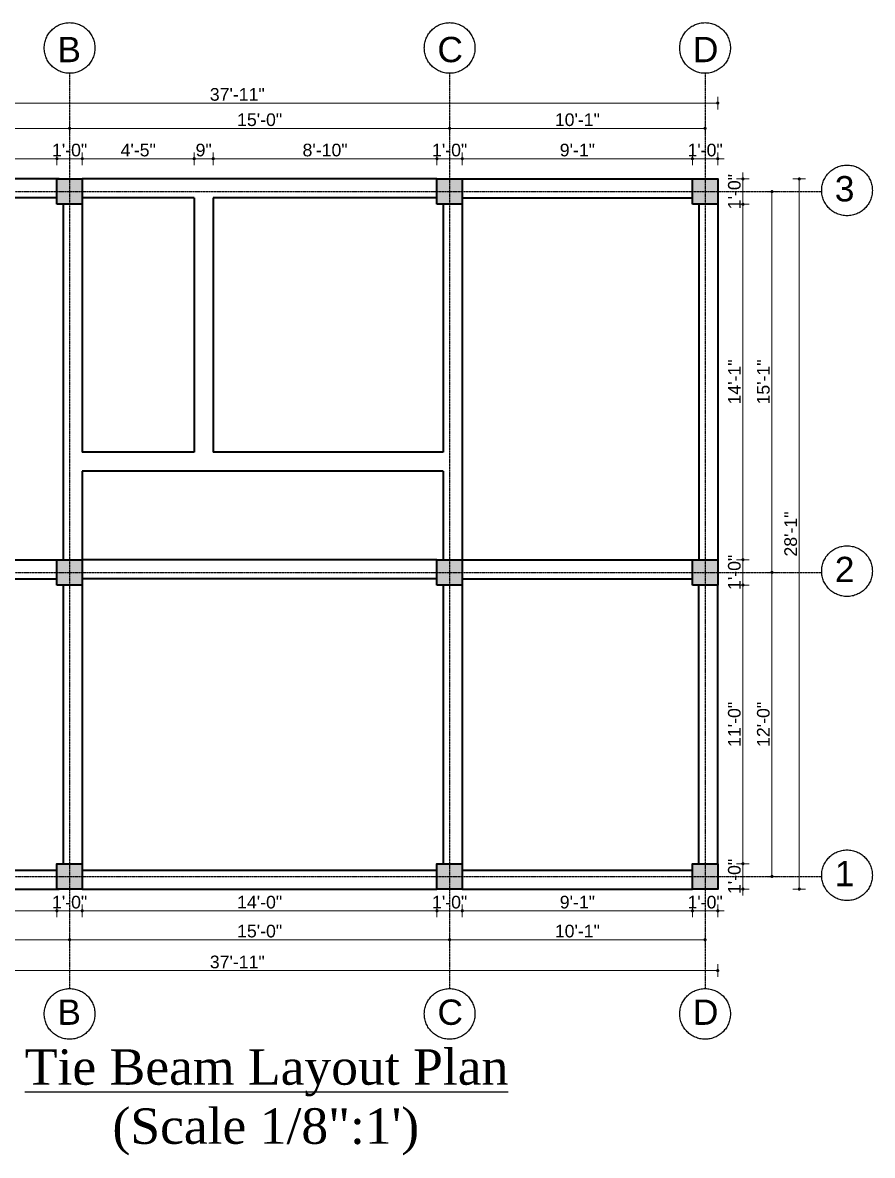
# Model space of a CAD drawing. Header units: inches. Extents: x 115570 to 265311, y 61168 to 314550.
# Drawn here: x 174607 to 175010, y 64217 to 64754 of the extents above; entities that cross this region are included whole.
import ezdxf

# ---------------------------------------------------------------- set-up
doc = ezdxf.new("R2010")
doc.units = ezdxf.units.IN
doc.header["$MEASUREMENT"] = 0
doc.linetypes.add('ACAD_ISO08W100', pattern=[36, 24, -3, 6, -3])
doc.layers.get('0').update_dxf_attribs({"lineweight": 25})
doc.layers.add('0 dimension lines', color=4, linetype='Continuous', lineweight=18)
doc.layers.add('0 wall', color=7, linetype='Continuous', lineweight=40)
doc.layers.add('0_center line', color=4, linetype='ACAD_ISO08W100', transparency=0.5)
doc.styles.add('arial.', font='arial.ttf')
doc.styles.get("Standard").update_dxf_attribs({"font": 'arial.ttf'})
doc.dimstyles.new('d50_Text size double', dxfattribs={"dimscale": 0, "dimtxt": 6, "dimasz": 1.5, "dimexe": 3, "dimexo": 3, "dimgap": 1, "dimtad": 1, "dimdec": 0, "dimrnd": 0.25, "dimzin": 3, "dimdsep": 46, "dimlunit": 4, "dimtxsty": 'arial.', "dimblk": 'DOT', "dimcen": 4, "dimdle": 6, "dimclrd": 256, "dimclre": 256, "dimclrt": 7, "dimazin": 0, "dimtfac": 1, "dimtdec": 0, "dimtix": 1, "dimtmove": 2, "dimatfit": 3, "dimfxl": 3, "dimfxlon": 1, "dimtolj": 1, "dimtzin": 0, "dimlwd": -1, "dimlwe": -1, "dimarcsym": 0})

# ---------------------------------------------------------------- blocks, each defined once
blk = doc.blocks.new('_Dot')
at = {"color": 0, "linetype": 'ByBlock', "lineweight": -2}
blk.add_line((-0.5, 0), (-1, 0), dxfattribs=at)
at = {"color": 0, "linetype": 'ByBlock', "const_width": 0.5}
blk.add_lwpolyline([(-0.25, 0, 1), (0.25, 0, 1)], format="xyb", close=True, dxfattribs=at)
blk = doc.blocks.new('*D762')
at = {"layer": '0 dimension lines', "transparency": 16777216}
for p, q in [((174493.44, 64686.24), (174493.44, 64692.24)), ((174623.62, 64686.24), (174623.62, 64692.24)), ((174494.94, 64689.24), (174622.12, 64689.24))]:
    blk.add_line(p, q, dxfattribs=at)
at = {"layer": 'Defpoints', "color": 0, "transparency": 16777216}
for p in [(174623.62, 64689.24), (174493.44, 64679.64), (174623.62, 64679.64)]:
    blk.add_point(p, dxfattribs=at)
at = {"layer": '0 dimension lines', "transparency": 16777216, "xscale": 1.5, "yscale": 1.5, "zscale": 1.5, "rotation": 180}
blk.add_blockref('_Dot', (174493.44, 64689.24), dxfattribs=at)
at = {"layer": '0 dimension lines', "transparency": 16777216, "xscale": 1.5, "yscale": 1.5, "zscale": 1.5}
blk.add_blockref('_Dot', (174623.62, 64689.24), dxfattribs=at)
at = {"layer": '0 dimension lines', "color": 7, "transparency": 16777216, "insert": (174558.53, 64693.3), "char_height": 6, "attachment_point": 5, "style": 'arial.'}
blk.add_mtext('\\A1;10\'-10"', dxfattribs=at)
blk = doc.blocks.new('*D763')
at = {"layer": '0 dimension lines', "transparency": 16777216}
for p, q in [((174623.62, 64686.24), (174623.62, 64692.24)), ((174635.62, 64686.24), (174635.62, 64692.24)), ((174622.12, 64689.24), (174620.62, 64689.24)), ((174623.62, 64689.24), (174635.62, 64689.24)), ((174637.12, 64689.24), (174638.62, 64689.24))]:
    blk.add_line(p, q, dxfattribs=at)
at = {"layer": 'Defpoints', "color": 0, "transparency": 16777216}
for p in [(174635.62, 64689.24), (174623.62, 64679.64), (174635.62, 64679.64)]:
    blk.add_point(p, dxfattribs=at)
at = {"layer": '0 dimension lines', "transparency": 16777216, "xscale": 1.5, "yscale": 1.5, "zscale": 1.5}
blk.add_blockref('_Dot', (174623.62, 64689.24), dxfattribs=at)
at = {"layer": '0 dimension lines', "transparency": 16777216, "xscale": 1.5, "yscale": 1.5, "zscale": 1.5, "rotation": 180}
blk.add_blockref('_Dot', (174635.62, 64689.24), dxfattribs=at)
at = {"layer": '0 dimension lines', "color": 7, "transparency": 16777216, "insert": (174629.62, 64693.3), "char_height": 6, "attachment_point": 5, "style": 'arial.'}
blk.add_mtext('\\A1;1\'-0"', dxfattribs=at)
blk = doc.blocks.new('*D764')
at = {"layer": '0 dimension lines', "transparency": 16777216}
for p, q in [((174635.62, 64686.24), (174635.62, 64692.24)), ((174688.62, 64686.24), (174688.62, 64692.24)), ((174637.12, 64689.24), (174687.12, 64689.24))]:
    blk.add_line(p, q, dxfattribs=at)
at = {"layer": 'Defpoints', "color": 0, "transparency": 16777216}
for p in [(174688.62, 64689.24), (174635.62, 64679.64), (174688.62, 64670.64)]:
    blk.add_point(p, dxfattribs=at)
at = {"layer": '0 dimension lines', "transparency": 16777216, "xscale": 1.5, "yscale": 1.5, "zscale": 1.5, "rotation": 180}
blk.add_blockref('_Dot', (174635.62, 64689.24), dxfattribs=at)
at = {"layer": '0 dimension lines', "transparency": 16777216, "xscale": 1.5, "yscale": 1.5, "zscale": 1.5}
blk.add_blockref('_Dot', (174688.62, 64689.24), dxfattribs=at)
at = {"layer": '0 dimension lines', "color": 7, "transparency": 16777216, "insert": (174662.12, 64693.29), "char_height": 6, "attachment_point": 5, "style": 'arial.'}
blk.add_mtext('\\A1;4\'-5"', dxfattribs=at)
blk = doc.blocks.new('*D765')
at = {"layer": '0 dimension lines', "transparency": 16777216}
for p, q in [((174688.62, 64686.24), (174688.62, 64692.24)), ((174697.62, 64686.24), (174697.62, 64692.24)), ((174690.12, 64689.24), (174696.12, 64689.24))]:
    blk.add_line(p, q, dxfattribs=at)
at = {"layer": 'Defpoints', "color": 0, "transparency": 16777216}
for p in [(174697.62, 64689.24), (174688.62, 64670.64), (174697.62, 64670.64)]:
    blk.add_point(p, dxfattribs=at)
at = {"layer": '0 dimension lines', "transparency": 16777216, "xscale": 1.5, "yscale": 1.5, "zscale": 1.5, "rotation": 180}
blk.add_blockref('_Dot', (174688.62, 64689.24), dxfattribs=at)
at = {"layer": '0 dimension lines', "transparency": 16777216, "xscale": 1.5, "yscale": 1.5, "zscale": 1.5}
blk.add_blockref('_Dot', (174697.62, 64689.24), dxfattribs=at)
at = {"layer": '0 dimension lines', "color": 7, "transparency": 16777216, "insert": (174693.12, 64693.3), "char_height": 6, "attachment_point": 5, "style": 'arial.'}
blk.add_mtext('\\A1;9"', dxfattribs=at)
blk = doc.blocks.new('*D766')
at = {"layer": '0 dimension lines', "transparency": 16777216}
for p, q in [((174697.62, 64686.24), (174697.62, 64692.24)), ((174803.62, 64686.24), (174803.62, 64692.24)), ((174699.12, 64689.24), (174802.12, 64689.24))]:
    blk.add_line(p, q, dxfattribs=at)
at = {"layer": 'Defpoints', "color": 0, "transparency": 16777216}
for p in [(174803.62, 64689.24), (174803.62, 64679.64), (174697.62, 64670.64)]:
    blk.add_point(p, dxfattribs=at)
at = {"layer": '0 dimension lines', "transparency": 16777216, "xscale": 1.5, "yscale": 1.5, "zscale": 1.5, "rotation": 180}
blk.add_blockref('_Dot', (174697.62, 64689.24), dxfattribs=at)
at = {"layer": '0 dimension lines', "transparency": 16777216, "xscale": 1.5, "yscale": 1.5, "zscale": 1.5}
blk.add_blockref('_Dot', (174803.62, 64689.24), dxfattribs=at)
at = {"layer": '0 dimension lines', "color": 7, "transparency": 16777216, "insert": (174750.62, 64693.3), "char_height": 6, "attachment_point": 5, "style": 'arial.'}
blk.add_mtext('\\A1;8\'-10"', dxfattribs=at)
blk = doc.blocks.new('*D767')
at = {"layer": '0 dimension lines', "transparency": 16777216}
for p, q in [((174803.62, 64686.24), (174803.62, 64692.24)), ((174815.62, 64686.24), (174815.62, 64692.24)), ((174802.12, 64689.24), (174800.62, 64689.24)), ((174803.62, 64689.24), (174815.62, 64689.24)), ((174817.12, 64689.24), (174818.62, 64689.24))]:
    blk.add_line(p, q, dxfattribs=at)
at = {"layer": 'Defpoints', "color": 0, "transparency": 16777216}
for p in [(174815.62, 64689.24), (174803.62, 64679.64), (174815.62, 64679.64)]:
    blk.add_point(p, dxfattribs=at)
at = {"layer": '0 dimension lines', "transparency": 16777216, "xscale": 1.5, "yscale": 1.5, "zscale": 1.5}
blk.add_blockref('_Dot', (174803.62, 64689.24), dxfattribs=at)
at = {"layer": '0 dimension lines', "transparency": 16777216, "xscale": 1.5, "yscale": 1.5, "zscale": 1.5, "rotation": 180}
blk.add_blockref('_Dot', (174815.62, 64689.24), dxfattribs=at)
at = {"layer": '0 dimension lines', "color": 7, "transparency": 16777216, "insert": (174809.62, 64693.3), "char_height": 6, "attachment_point": 5, "style": 'arial.'}
blk.add_mtext('\\A1;1\'-0"', dxfattribs=at)
blk = doc.blocks.new('*D768')
at = {"layer": '0 dimension lines', "transparency": 16777216}
for p, q in [((174815.62, 64686.24), (174815.62, 64692.24)), ((174924.62, 64686.24), (174924.62, 64692.24)), ((174817.12, 64689.24), (174923.12, 64689.24))]:
    blk.add_line(p, q, dxfattribs=at)
at = {"layer": 'Defpoints', "color": 0, "transparency": 16777216}
for p in [(174924.62, 64689.24), (174815.62, 64679.64), (174924.62, 64679.64)]:
    blk.add_point(p, dxfattribs=at)
at = {"layer": '0 dimension lines', "transparency": 16777216, "xscale": 1.5, "yscale": 1.5, "zscale": 1.5, "rotation": 180}
blk.add_blockref('_Dot', (174815.62, 64689.24), dxfattribs=at)
at = {"layer": '0 dimension lines', "transparency": 16777216, "xscale": 1.5, "yscale": 1.5, "zscale": 1.5}
blk.add_blockref('_Dot', (174924.62, 64689.24), dxfattribs=at)
at = {"layer": '0 dimension lines', "color": 7, "transparency": 16777216, "insert": (174870.12, 64693.3), "char_height": 6, "attachment_point": 5, "style": 'arial.'}
blk.add_mtext('\\A1;9\'-1"', dxfattribs=at)
blk = doc.blocks.new('*D769')
at = {"layer": '0 dimension lines', "transparency": 16777216}
for p, q in [((174924.62, 64686.24), (174924.62, 64692.24)), ((174936.62, 64686.24), (174936.62, 64692.24)), ((174923.12, 64689.24), (174921.62, 64689.24)), ((174924.62, 64689.24), (174936.62, 64689.24)), ((174938.12, 64689.24), (174939.62, 64689.24))]:
    blk.add_line(p, q, dxfattribs=at)
at = {"layer": 'Defpoints', "color": 0, "transparency": 16777216}
for p in [(174936.62, 64689.24), (174924.62, 64679.64), (174936.62, 64679.64)]:
    blk.add_point(p, dxfattribs=at)
at = {"layer": '0 dimension lines', "transparency": 16777216, "xscale": 1.5, "yscale": 1.5, "zscale": 1.5}
blk.add_blockref('_Dot', (174924.62, 64689.24), dxfattribs=at)
at = {"layer": '0 dimension lines', "transparency": 16777216, "xscale": 1.5, "yscale": 1.5, "zscale": 1.5, "rotation": 180}
blk.add_blockref('_Dot', (174936.62, 64689.24), dxfattribs=at)
at = {"layer": '0 dimension lines', "color": 7, "transparency": 16777216, "insert": (174930.62, 64693.3), "char_height": 6, "attachment_point": 5, "style": 'arial.'}
blk.add_mtext('\\A1;1\'-0"', dxfattribs=at)
blk = doc.blocks.new('*D770')
at = {"layer": '0 dimension lines', "transparency": 16777216}
for p, q in [((174487.44, 64700.61), (174487.44, 64706.61)), ((174488.94, 64703.61), (174628.12, 64703.61)), ((174629.62, 64700.61), (174629.62, 64706.61))]:
    blk.add_line(p, q, dxfattribs=at)
at = {"layer": 'Defpoints', "color": 0, "transparency": 16777216}
for p in [(174629.62, 64703.61), (174487.44, 64679.64), (174629.62, 64679.64)]:
    blk.add_point(p, dxfattribs=at)
at = {"layer": '0 dimension lines', "transparency": 16777216, "xscale": 1.5, "yscale": 1.5, "zscale": 1.5, "rotation": 180}
blk.add_blockref('_Dot', (174487.44, 64703.61), dxfattribs=at)
at = {"layer": '0 dimension lines', "transparency": 16777216, "xscale": 1.5, "yscale": 1.5, "zscale": 1.5}
blk.add_blockref('_Dot', (174629.62, 64703.61), dxfattribs=at)
at = {"layer": '0 dimension lines', "color": 7, "transparency": 16777216, "insert": (174558.53, 64707.67), "char_height": 6, "attachment_point": 5, "style": 'arial.'}
blk.add_mtext('\\A1;11\'-10"', dxfattribs=at)
blk = doc.blocks.new('*D771')
at = {"layer": '0 dimension lines', "transparency": 16777216}
for p, q in [((174629.62, 64700.61), (174629.62, 64706.61)), ((174631.12, 64703.61), (174808.12, 64703.61)), ((174809.62, 64700.61), (174809.62, 64706.61))]:
    blk.add_line(p, q, dxfattribs=at)
at = {"layer": 'Defpoints', "color": 0, "transparency": 16777216}
for p in [(174809.62, 64703.61), (174629.62, 64679.64), (174809.62, 64679.64)]:
    blk.add_point(p, dxfattribs=at)
at = {"layer": '0 dimension lines', "transparency": 16777216, "xscale": 1.5, "yscale": 1.5, "zscale": 1.5, "rotation": 180}
blk.add_blockref('_Dot', (174629.62, 64703.61), dxfattribs=at)
at = {"layer": '0 dimension lines', "transparency": 16777216, "xscale": 1.5, "yscale": 1.5, "zscale": 1.5}
blk.add_blockref('_Dot', (174809.62, 64703.61), dxfattribs=at)
at = {"layer": '0 dimension lines', "color": 7, "transparency": 16777216, "insert": (174719.62, 64707.67), "char_height": 6, "attachment_point": 5, "style": 'arial.'}
blk.add_mtext('\\A1;15\'-0"', dxfattribs=at)
blk = doc.blocks.new('*D772')
at = {"layer": '0 dimension lines', "transparency": 16777216}
for p, q in [((174809.62, 64700.61), (174809.62, 64706.61)), ((174811.12, 64703.61), (174929.12, 64703.61)), ((174930.62, 64700.61), (174930.62, 64706.61))]:
    blk.add_line(p, q, dxfattribs=at)
at = {"layer": 'Defpoints', "color": 0, "transparency": 16777216}
for p in [(174930.62, 64703.61), (174809.62, 64679.64), (174930.62, 64679.64)]:
    blk.add_point(p, dxfattribs=at)
at = {"layer": '0 dimension lines', "transparency": 16777216, "xscale": 1.5, "yscale": 1.5, "zscale": 1.5, "rotation": 180}
blk.add_blockref('_Dot', (174809.62, 64703.61), dxfattribs=at)
at = {"layer": '0 dimension lines', "transparency": 16777216, "xscale": 1.5, "yscale": 1.5, "zscale": 1.5}
blk.add_blockref('_Dot', (174930.62, 64703.61), dxfattribs=at)
at = {"layer": '0 dimension lines', "color": 7, "transparency": 16777216, "insert": (174870.12, 64707.67), "char_height": 6, "attachment_point": 5, "style": 'arial.'}
blk.add_mtext('\\A1;10\'-1"', dxfattribs=at)
blk = doc.blocks.new('*D646')
at = {"layer": '0 dimension lines', "transparency": 16777216}
for p, q in [((174481.44, 64712.61), (174481.44, 64718.61)), ((174936.62, 64712.61), (174936.62, 64718.61)), ((174482.94, 64715.61), (174935.12, 64715.61))]:
    blk.add_line(p, q, dxfattribs=at)
at = {"layer": 'Defpoints', "color": 0, "transparency": 16777216}
for p in [(174936.62, 64715.61), (174481.44, 64679.64), (174936.62, 64679.64)]:
    blk.add_point(p, dxfattribs=at)
at = {"layer": '0 dimension lines', "transparency": 16777216, "xscale": 1.5, "yscale": 1.5, "zscale": 1.5, "rotation": 180}
blk.add_blockref('_Dot', (174481.44, 64715.61), dxfattribs=at)
at = {"layer": '0 dimension lines', "transparency": 16777216, "xscale": 1.5, "yscale": 1.5, "zscale": 1.5}
blk.add_blockref('_Dot', (174936.62, 64715.61), dxfattribs=at)
at = {"layer": '0 dimension lines', "color": 7, "transparency": 16777216, "insert": (174709.03, 64719.67), "char_height": 6, "attachment_point": 5, "style": 'arial.'}
blk.add_mtext('\\A1;37\'-11"', dxfattribs=at)
blk = doc.blocks.new('*D774')
at = {"layer": '0 dimension lines', "transparency": 16777216}
for p, q in [((174493.44, 64335.82), (174493.44, 64329.82)), ((174494.94, 64332.82), (174622.12, 64332.82)), ((174623.62, 64335.82), (174623.62, 64329.82))]:
    blk.add_line(p, q, dxfattribs=at)
at = {"layer": 'Defpoints', "color": 0, "transparency": 16777216}
for p in [(174493.44, 64343.11), (174623.62, 64343.11), (174623.62, 64332.82)]:
    blk.add_point(p, dxfattribs=at)
at = {"layer": '0 dimension lines', "transparency": 16777216, "xscale": 1.5, "yscale": 1.5, "zscale": 1.5, "rotation": 180}
blk.add_blockref('_Dot', (174493.44, 64332.82), dxfattribs=at)
at = {"layer": '0 dimension lines', "transparency": 16777216, "xscale": 1.5, "yscale": 1.5, "zscale": 1.5}
blk.add_blockref('_Dot', (174623.62, 64332.82), dxfattribs=at)
at = {"layer": '0 dimension lines', "color": 7, "transparency": 16777216, "insert": (174558.53, 64336.89), "char_height": 6, "attachment_point": 5, "style": 'arial.'}
blk.add_mtext('\\A1;10\'-10"', dxfattribs=at)
blk = doc.blocks.new('*D775')
at = {"layer": '0 dimension lines', "transparency": 16777216}
for p, q in [((174622.12, 64332.82), (174620.62, 64332.82)), ((174623.62, 64335.82), (174623.62, 64329.82)), ((174623.62, 64332.82), (174635.62, 64332.82)), ((174635.62, 64335.82), (174635.62, 64329.82)), ((174637.12, 64332.82), (174638.62, 64332.82))]:
    blk.add_line(p, q, dxfattribs=at)
at = {"layer": 'Defpoints', "color": 0, "transparency": 16777216}
for p in [(174623.62, 64343.11), (174635.62, 64343.11), (174635.62, 64332.82)]:
    blk.add_point(p, dxfattribs=at)
at = {"layer": '0 dimension lines', "transparency": 16777216, "xscale": 1.5, "yscale": 1.5, "zscale": 1.5}
blk.add_blockref('_Dot', (174623.62, 64332.82), dxfattribs=at)
at = {"layer": '0 dimension lines', "transparency": 16777216, "xscale": 1.5, "yscale": 1.5, "zscale": 1.5, "rotation": 180}
blk.add_blockref('_Dot', (174635.62, 64332.82), dxfattribs=at)
at = {"layer": '0 dimension lines', "color": 7, "transparency": 16777216, "insert": (174629.62, 64336.89), "char_height": 6, "attachment_point": 5, "style": 'arial.'}
blk.add_mtext('\\A1;1\'-0"', dxfattribs=at)
blk = doc.blocks.new('*D776')
at = {"layer": '0 dimension lines', "transparency": 16777216}
for p, q in [((174635.62, 64335.82), (174635.62, 64329.82)), ((174637.12, 64332.82), (174802.12, 64332.82)), ((174803.62, 64335.82), (174803.62, 64329.82))]:
    blk.add_line(p, q, dxfattribs=at)
at = {"layer": 'Defpoints', "color": 0, "transparency": 16777216}
for p in [(174635.62, 64343.11), (174803.62, 64343.11), (174803.62, 64332.82)]:
    blk.add_point(p, dxfattribs=at)
at = {"layer": '0 dimension lines', "transparency": 16777216, "xscale": 1.5, "yscale": 1.5, "zscale": 1.5, "rotation": 180}
blk.add_blockref('_Dot', (174635.62, 64332.82), dxfattribs=at)
at = {"layer": '0 dimension lines', "transparency": 16777216, "xscale": 1.5, "yscale": 1.5, "zscale": 1.5}
blk.add_blockref('_Dot', (174803.62, 64332.82), dxfattribs=at)
at = {"layer": '0 dimension lines', "color": 7, "transparency": 16777216, "insert": (174719.62, 64336.89), "char_height": 6, "attachment_point": 5, "style": 'arial.'}
blk.add_mtext('\\A1;14\'-0"', dxfattribs=at)
blk = doc.blocks.new('*D777')
at = {"layer": '0 dimension lines', "transparency": 16777216}
for p, q in [((174802.12, 64332.82), (174800.62, 64332.82)), ((174803.62, 64335.82), (174803.62, 64329.82)), ((174803.62, 64332.82), (174815.62, 64332.82)), ((174815.62, 64335.82), (174815.62, 64329.82)), ((174817.12, 64332.82), (174818.62, 64332.82))]:
    blk.add_line(p, q, dxfattribs=at)
at = {"layer": 'Defpoints', "color": 0, "transparency": 16777216}
for p in [(174803.62, 64343.11), (174815.62, 64343.11), (174815.62, 64332.82)]:
    blk.add_point(p, dxfattribs=at)
at = {"layer": '0 dimension lines', "transparency": 16777216, "xscale": 1.5, "yscale": 1.5, "zscale": 1.5}
blk.add_blockref('_Dot', (174803.62, 64332.82), dxfattribs=at)
at = {"layer": '0 dimension lines', "transparency": 16777216, "xscale": 1.5, "yscale": 1.5, "zscale": 1.5, "rotation": 180}
blk.add_blockref('_Dot', (174815.62, 64332.82), dxfattribs=at)
at = {"layer": '0 dimension lines', "color": 7, "transparency": 16777216, "insert": (174809.62, 64336.89), "char_height": 6, "attachment_point": 5, "style": 'arial.'}
blk.add_mtext('\\A1;1\'-0"', dxfattribs=at)
blk = doc.blocks.new('*D778')
at = {"layer": '0 dimension lines', "transparency": 16777216}
for p, q in [((174815.62, 64335.82), (174815.62, 64329.82)), ((174817.12, 64332.82), (174923.12, 64332.82)), ((174924.62, 64335.82), (174924.62, 64329.82))]:
    blk.add_line(p, q, dxfattribs=at)
at = {"layer": 'Defpoints', "color": 0, "transparency": 16777216}
for p in [(174815.62, 64343.11), (174924.62, 64343.11), (174924.62, 64332.82)]:
    blk.add_point(p, dxfattribs=at)
at = {"layer": '0 dimension lines', "transparency": 16777216, "xscale": 1.5, "yscale": 1.5, "zscale": 1.5, "rotation": 180}
blk.add_blockref('_Dot', (174815.62, 64332.82), dxfattribs=at)
at = {"layer": '0 dimension lines', "transparency": 16777216, "xscale": 1.5, "yscale": 1.5, "zscale": 1.5}
blk.add_blockref('_Dot', (174924.62, 64332.82), dxfattribs=at)
at = {"layer": '0 dimension lines', "color": 7, "transparency": 16777216, "insert": (174870.12, 64336.89), "char_height": 6, "attachment_point": 5, "style": 'arial.'}
blk.add_mtext('\\A1;9\'-1"', dxfattribs=at)
blk = doc.blocks.new('*D779')
at = {"layer": '0 dimension lines', "transparency": 16777216}
for p, q in [((174923.12, 64332.82), (174921.62, 64332.82)), ((174924.62, 64335.82), (174924.62, 64329.82)), ((174924.62, 64332.82), (174936.62, 64332.82)), ((174936.62, 64335.82), (174936.62, 64329.82)), ((174938.12, 64332.82), (174939.62, 64332.82))]:
    blk.add_line(p, q, dxfattribs=at)
at = {"layer": 'Defpoints', "color": 0, "transparency": 16777216}
for p in [(174924.62, 64343.11), (174936.62, 64343.11), (174936.62, 64332.82)]:
    blk.add_point(p, dxfattribs=at)
at = {"layer": '0 dimension lines', "transparency": 16777216, "xscale": 1.5, "yscale": 1.5, "zscale": 1.5}
blk.add_blockref('_Dot', (174924.62, 64332.82), dxfattribs=at)
at = {"layer": '0 dimension lines', "transparency": 16777216, "xscale": 1.5, "yscale": 1.5, "zscale": 1.5, "rotation": 180}
blk.add_blockref('_Dot', (174936.62, 64332.82), dxfattribs=at)
at = {"layer": '0 dimension lines', "color": 7, "transparency": 16777216, "insert": (174930.62, 64336.89), "char_height": 6, "attachment_point": 5, "style": 'arial.'}
blk.add_mtext('\\A1;1\'-0"', dxfattribs=at)
blk = doc.blocks.new('*D780')
at = {"layer": '0 dimension lines', "transparency": 16777216}
for p, q in [((174487.44, 64322.11), (174487.44, 64316.11)), ((174629.62, 64322.11), (174629.62, 64316.11)), ((174488.94, 64319.11), (174628.12, 64319.11))]:
    blk.add_line(p, q, dxfattribs=at)
at = {"layer": 'Defpoints', "color": 0, "transparency": 16777216}
for p in [(174487.44, 64343.11), (174629.62, 64343.11), (174629.62, 64319.11)]:
    blk.add_point(p, dxfattribs=at)
at = {"layer": '0 dimension lines', "transparency": 16777216, "xscale": 1.5, "yscale": 1.5, "zscale": 1.5, "rotation": 180}
blk.add_blockref('_Dot', (174487.44, 64319.11), dxfattribs=at)
at = {"layer": '0 dimension lines', "transparency": 16777216, "xscale": 1.5, "yscale": 1.5, "zscale": 1.5}
blk.add_blockref('_Dot', (174629.62, 64319.11), dxfattribs=at)
at = {"layer": '0 dimension lines', "color": 7, "transparency": 16777216, "insert": (174558.53, 64323.17), "char_height": 6, "attachment_point": 5, "style": 'arial.'}
blk.add_mtext('\\A1;11\'-10"', dxfattribs=at)
blk = doc.blocks.new('*D781')
at = {"layer": '0 dimension lines', "transparency": 16777216}
for p, q in [((174629.62, 64322.11), (174629.62, 64316.11)), ((174809.62, 64322.11), (174809.62, 64316.11)), ((174631.12, 64319.11), (174808.12, 64319.11))]:
    blk.add_line(p, q, dxfattribs=at)
at = {"layer": 'Defpoints', "color": 0, "transparency": 16777216}
for p in [(174629.62, 64343.11), (174809.62, 64343.11), (174809.62, 64319.11)]:
    blk.add_point(p, dxfattribs=at)
at = {"layer": '0 dimension lines', "transparency": 16777216, "xscale": 1.5, "yscale": 1.5, "zscale": 1.5, "rotation": 180}
blk.add_blockref('_Dot', (174629.62, 64319.11), dxfattribs=at)
at = {"layer": '0 dimension lines', "transparency": 16777216, "xscale": 1.5, "yscale": 1.5, "zscale": 1.5}
blk.add_blockref('_Dot', (174809.62, 64319.11), dxfattribs=at)
at = {"layer": '0 dimension lines', "color": 7, "transparency": 16777216, "insert": (174719.62, 64323.17), "char_height": 6, "attachment_point": 5, "style": 'arial.'}
blk.add_mtext('\\A1;15\'-0"', dxfattribs=at)
blk = doc.blocks.new('*D782')
at = {"layer": '0 dimension lines', "transparency": 16777216}
for p, q in [((174809.62, 64322.11), (174809.62, 64316.11)), ((174930.62, 64322.11), (174930.62, 64316.11)), ((174811.12, 64319.11), (174929.12, 64319.11))]:
    blk.add_line(p, q, dxfattribs=at)
at = {"layer": 'Defpoints', "color": 0, "transparency": 16777216}
for p in [(174809.62, 64343.11), (174930.62, 64343.11), (174930.62, 64319.11)]:
    blk.add_point(p, dxfattribs=at)
at = {"layer": '0 dimension lines', "transparency": 16777216, "xscale": 1.5, "yscale": 1.5, "zscale": 1.5, "rotation": 180}
blk.add_blockref('_Dot', (174809.62, 64319.11), dxfattribs=at)
at = {"layer": '0 dimension lines', "transparency": 16777216, "xscale": 1.5, "yscale": 1.5, "zscale": 1.5}
blk.add_blockref('_Dot', (174930.62, 64319.11), dxfattribs=at)
at = {"layer": '0 dimension lines', "color": 7, "transparency": 16777216, "insert": (174870.12, 64323.17), "char_height": 6, "attachment_point": 5, "style": 'arial.'}
blk.add_mtext('\\A1;10\'-1"', dxfattribs=at)
blk = doc.blocks.new('*D647')
at = {"layer": '0 dimension lines', "transparency": 16777216}
for p, q in [((174481.44, 64307.49), (174481.44, 64301.49)), ((174482.94, 64304.49), (174935.12, 64304.49)), ((174936.62, 64307.49), (174936.62, 64301.49))]:
    blk.add_line(p, q, dxfattribs=at)
at = {"layer": 'Defpoints', "color": 0, "transparency": 16777216}
for p in [(174481.44, 64343.11), (174936.62, 64343.11), (174936.62, 64304.49)]:
    blk.add_point(p, dxfattribs=at)
at = {"layer": '0 dimension lines', "transparency": 16777216, "xscale": 1.5, "yscale": 1.5, "zscale": 1.5, "rotation": 180}
blk.add_blockref('_Dot', (174481.44, 64304.49), dxfattribs=at)
at = {"layer": '0 dimension lines', "transparency": 16777216, "xscale": 1.5, "yscale": 1.5, "zscale": 1.5}
blk.add_blockref('_Dot', (174936.62, 64304.49), dxfattribs=at)
at = {"layer": '0 dimension lines', "color": 7, "transparency": 16777216, "insert": (174709.03, 64308.56), "char_height": 6, "attachment_point": 5, "style": 'arial.'}
blk.add_mtext('\\A1;37\'-11"', dxfattribs=at)
blk = doc.blocks.new('*D783')
at = {"layer": '0 dimension lines', "transparency": 16777216}
for p, q in [((174948.55, 64356.61), (174948.55, 64358.11)), ((174945.55, 64355.11), (174951.55, 64355.11)), ((174948.55, 64343.11), (174948.55, 64355.11)), ((174945.55, 64343.11), (174951.55, 64343.11)), ((174948.55, 64341.61), (174948.55, 64340.11))]:
    blk.add_line(p, q, dxfattribs=at)
at = {"layer": 'Defpoints', "color": 0, "transparency": 16777216}
for p in [(174936.62, 64355.11), (174948.55, 64355.11), (174936.62, 64343.11)]:
    blk.add_point(p, dxfattribs=at)
at = {"layer": '0 dimension lines', "transparency": 16777216, "xscale": 1.5, "yscale": 1.5, "zscale": 1.5}
for p, rotation in [((174948.55, 64355.11), 270), ((174948.55, 64343.11), 90)]:
    blk.add_blockref('_Dot', p, dxfattribs=dict(at, rotation=rotation))
at = {"layer": '0 dimension lines', "color": 7, "transparency": 16777216, "insert": (174944.49, 64349.11), "char_height": 6, "attachment_point": 5, "rotation": 90, "style": 'arial.'}
blk.add_mtext('\\A1;1\'-0"', dxfattribs=at)
blk = doc.blocks.new('*D784')
at = {"layer": '0 dimension lines', "transparency": 16777216}
for p, q in [((174945.55, 64487.21), (174951.55, 64487.21)), ((174948.55, 64356.61), (174948.55, 64485.71)), ((174945.55, 64355.11), (174951.55, 64355.11))]:
    blk.add_line(p, q, dxfattribs=at)
at = {"layer": 'Defpoints', "color": 0, "transparency": 16777216}
for p in [(174936.62, 64487.21), (174948.55, 64487.21), (174936.62, 64355.11)]:
    blk.add_point(p, dxfattribs=at)
at = {"layer": '0 dimension lines', "transparency": 16777216, "xscale": 1.5, "yscale": 1.5, "zscale": 1.5}
for p, rotation in [((174948.55, 64487.21), 90), ((174948.55, 64355.11), 270)]:
    blk.add_blockref('_Dot', p, dxfattribs=dict(at, rotation=rotation))
at = {"layer": '0 dimension lines', "color": 7, "transparency": 16777216, "insert": (174944.49, 64421.16), "char_height": 6, "attachment_point": 5, "rotation": 90, "style": 'arial.'}
blk.add_mtext('\\A1;11\'-0"', dxfattribs=at)
blk = doc.blocks.new('*D785')
at = {"layer": '0 dimension lines', "transparency": 16777216}
for p, q in [((174945.55, 64499.21), (174951.55, 64499.21)), ((174948.55, 64500.71), (174948.55, 64502.21)), ((174948.55, 64487.21), (174948.55, 64499.21)), ((174945.55, 64487.21), (174951.55, 64487.21)), ((174948.55, 64485.71), (174948.55, 64484.21))]:
    blk.add_line(p, q, dxfattribs=at)
at = {"layer": 'Defpoints', "color": 0, "transparency": 16777216}
for p in [(174936.62, 64499.21), (174948.55, 64499.21), (174936.62, 64487.21)]:
    blk.add_point(p, dxfattribs=at)
at = {"layer": '0 dimension lines', "transparency": 16777216, "xscale": 1.5, "yscale": 1.5, "zscale": 1.5}
for p, rotation in [((174948.55, 64499.21), 270), ((174948.55, 64487.21), 90)]:
    blk.add_blockref('_Dot', p, dxfattribs=dict(at, rotation=rotation))
at = {"layer": '0 dimension lines', "color": 7, "transparency": 16777216, "insert": (174944.49, 64493.21), "char_height": 6, "attachment_point": 5, "rotation": 90, "style": 'arial.'}
blk.add_mtext('\\A1;1\'-0"', dxfattribs=at)
blk = doc.blocks.new('*D786')
at = {"layer": '0 dimension lines', "transparency": 16777216}
for p, q in [((174945.55, 64667.64), (174951.55, 64667.64)), ((174948.55, 64500.71), (174948.55, 64666.14)), ((174945.55, 64499.21), (174951.55, 64499.21))]:
    blk.add_line(p, q, dxfattribs=at)
at = {"layer": 'Defpoints', "color": 0, "transparency": 16777216}
for p in [(174936.62, 64667.64), (174948.55, 64667.64), (174936.62, 64499.21)]:
    blk.add_point(p, dxfattribs=at)
at = {"layer": '0 dimension lines', "transparency": 16777216, "xscale": 1.5, "yscale": 1.5, "zscale": 1.5}
for p, rotation in [((174948.55, 64667.64), 90), ((174948.55, 64499.21), 270)]:
    blk.add_blockref('_Dot', p, dxfattribs=dict(at, rotation=rotation))
at = {"layer": '0 dimension lines', "color": 7, "transparency": 16777216, "insert": (174944.54, 64583.43), "char_height": 6, "attachment_point": 5, "rotation": 90, "style": 'arial.'}
blk.add_mtext('\\A1;14\'-1"', dxfattribs=at)
blk = doc.blocks.new('*D787')
at = {"layer": '0 dimension lines', "transparency": 16777216}
for p, q in [((174948.55, 64681.14), (174948.55, 64682.64)), ((174945.55, 64679.64), (174951.55, 64679.64)), ((174948.55, 64667.64), (174948.55, 64679.64)), ((174945.55, 64667.64), (174951.55, 64667.64)), ((174948.55, 64666.14), (174948.55, 64664.64))]:
    blk.add_line(p, q, dxfattribs=at)
at = {"layer": 'Defpoints', "color": 0, "transparency": 16777216}
for p in [(174936.62, 64679.64), (174948.55, 64679.64), (174936.62, 64667.64)]:
    blk.add_point(p, dxfattribs=at)
at = {"layer": '0 dimension lines', "transparency": 16777216, "xscale": 1.5, "yscale": 1.5, "zscale": 1.5}
for p, rotation in [((174948.55, 64679.64), 270), ((174948.55, 64667.64), 90)]:
    blk.add_blockref('_Dot', p, dxfattribs=dict(at, rotation=rotation))
at = {"layer": '0 dimension lines', "color": 7, "transparency": 16777216, "insert": (174944.49, 64673.64), "char_height": 6, "attachment_point": 5, "rotation": 90, "style": 'arial.'}
blk.add_mtext('\\A1;1\'-0"', dxfattribs=at)
blk = doc.blocks.new('*D788')
at = {"layer": '0 dimension lines', "transparency": 16777216}
for p, q in [((174959.3, 64493.21), (174965.3, 64493.21)), ((174962.3, 64350.61), (174962.3, 64491.71)), ((174959.3, 64349.11), (174965.3, 64349.11))]:
    blk.add_line(p, q, dxfattribs=at)
at = {"layer": 'Defpoints', "color": 0, "transparency": 16777216}
for p in [(174936.62, 64493.21), (174962.3, 64493.21), (174936.62, 64349.11)]:
    blk.add_point(p, dxfattribs=at)
at = {"layer": '0 dimension lines', "transparency": 16777216, "xscale": 1.5, "yscale": 1.5, "zscale": 1.5}
for p, rotation in [((174962.3, 64493.21), 90), ((174962.3, 64349.11), 270)]:
    blk.add_blockref('_Dot', p, dxfattribs=dict(at, rotation=rotation))
at = {"layer": '0 dimension lines', "color": 7, "transparency": 16777216, "insert": (174958.23, 64421.16), "char_height": 6, "attachment_point": 5, "rotation": 90, "style": 'arial.'}
blk.add_mtext('\\A1;12\'-0"', dxfattribs=at)
blk = doc.blocks.new('*D789')
at = {"layer": '0 dimension lines', "transparency": 16777216}
for p, q in [((174959.3, 64673.64), (174965.3, 64673.64)), ((174962.3, 64494.71), (174962.3, 64672.14)), ((174959.3, 64493.21), (174965.3, 64493.21))]:
    blk.add_line(p, q, dxfattribs=at)
at = {"layer": 'Defpoints', "color": 0, "transparency": 16777216}
for p in [(174936.62, 64673.64), (174962.3, 64673.64), (174936.62, 64493.21)]:
    blk.add_point(p, dxfattribs=at)
at = {"layer": '0 dimension lines', "transparency": 16777216, "xscale": 1.5, "yscale": 1.5, "zscale": 1.5}
for p, rotation in [((174962.3, 64673.64), 90), ((174962.3, 64493.21), 270)]:
    blk.add_blockref('_Dot', p, dxfattribs=dict(at, rotation=rotation))
at = {"layer": '0 dimension lines', "color": 7, "transparency": 16777216, "insert": (174958.23, 64583.43), "char_height": 6, "attachment_point": 5, "rotation": 90, "style": 'arial.'}
blk.add_mtext('\\A1;15\'-1"', dxfattribs=at)
blk = doc.blocks.new('*D648')
at = {"layer": '0 dimension lines', "transparency": 16777216}
for p, q in [((174972.24, 64679.64), (174978.24, 64679.64)), ((174975.24, 64344.61), (174975.24, 64678.14)), ((174972.24, 64343.11), (174978.24, 64343.11))]:
    blk.add_line(p, q, dxfattribs=at)
at = {"layer": 'Defpoints', "color": 0, "transparency": 16777216}
for p in [(174936.62, 64679.64), (174975.24, 64679.64), (174936.62, 64343.11)]:
    blk.add_point(p, dxfattribs=at)
at = {"layer": '0 dimension lines', "transparency": 16777216, "xscale": 1.5, "yscale": 1.5, "zscale": 1.5}
for p, rotation in [((174975.24, 64679.64), 90), ((174975.24, 64343.11), 270)]:
    blk.add_blockref('_Dot', p, dxfattribs=dict(at, rotation=rotation))
at = {"layer": '0 dimension lines', "color": 7, "transparency": 16777216, "insert": (174971.17, 64511.37), "char_height": 6, "attachment_point": 5, "rotation": 90, "style": 'arial.'}
blk.add_mtext('\\A1;28\'-1"', dxfattribs=at)

msp = doc.modelspace()

# ---------------------------------------------------------------- hatches: boundary and pattern name
at = {"transparency": 33554587}
h = msp.add_hatch(color=256, dxfattribs=at)
h.dxf.hatch_style = 1
h.paths.add_polyline_path([(174635.62, 64679.64), (174635.62, 64667.64), (174623.62, 64667.64), (174623.62, 64679.64)])
h = msp.add_hatch(color=256, dxfattribs=at)
h.dxf.hatch_style = 1
h.paths.add_polyline_path([(174815.62, 64679.64), (174815.62, 64667.64), (174803.62, 64667.64), (174803.62, 64679.64)])
h = msp.add_hatch(color=256, dxfattribs=at)
h.dxf.hatch_style = 1
h.paths.add_polyline_path([(174936.62, 64679.64), (174936.62, 64667.64), (174924.62, 64667.64), (174924.62, 64679.64)])
h = msp.add_hatch(color=256, dxfattribs=at)
h.dxf.hatch_style = 1
h.paths.add_polyline_path([(174635.62, 64499.21), (174635.62, 64487.21), (174623.62, 64487.21), (174623.62, 64499.21)])
h = msp.add_hatch(color=256, dxfattribs=at)
h.dxf.hatch_style = 1
h.paths.add_polyline_path([(174815.62, 64499.21), (174815.62, 64487.21), (174803.62, 64487.21), (174803.62, 64499.21)])
h = msp.add_hatch(color=256, dxfattribs=at)
h.dxf.hatch_style = 1
h.paths.add_polyline_path([(174936.62, 64499.21), (174936.62, 64487.21), (174924.62, 64487.21), (174924.62, 64499.21)])
h = msp.add_hatch(color=256, dxfattribs=at)
h.dxf.hatch_style = 1
h.paths.add_polyline_path([(174635.62, 64355.11), (174635.62, 64343.11), (174623.62, 64343.11), (174623.62, 64355.11)])
h = msp.add_hatch(color=256, dxfattribs=at)
h.dxf.hatch_style = 1
h.paths.add_polyline_path([(174815.62, 64355.11), (174815.62, 64343.11), (174803.62, 64343.11), (174803.62, 64355.11)])
h = msp.add_hatch(color=256, dxfattribs=at)
h.dxf.hatch_style = 1
h.paths.add_polyline_path([(174936.62, 64355.11), (174936.62, 64343.11), (174924.62, 64343.11), (174924.62, 64355.11)])

# ---------------------------------------------------------------- linework, layer by layer
at = {"layer": '0 wall'}
for p, q in [((174624.62, 64679.64), (174493.44, 64679.64)), ((174803.62, 64679.64), (174635.62, 64679.64)), ((174815.62, 64679.64), (174924.62, 64679.64)), ((174623.62, 64670.64), (174493.44, 64670.64)), ((174688.62, 64670.64), (174635.62, 64670.64)), ((174688.62, 64670.64), (174688.62, 64550.21)), ((174803.62, 64670.64), (174697.62, 64670.64)), ((174697.62, 64670.64), (174697.62, 64550.21)), ((174815.62, 64670.64), (174924.62, 64670.64)), ((174626.62, 64667.64), (174626.62, 64499.21)), ((174635.62, 64667.64), (174635.62, 64550.21)), ((174806.62, 64667.64), (174806.62, 64550.21)), ((174815.62, 64667.64), (174815.62, 64499.21)), ((174927.62, 64667.64), (174927.62, 64499.21)), ((174936.62, 64667.64), (174936.62, 64499.21)), ((174688.62, 64550.21), (174635.62, 64550.21)), ((174806.62, 64550.21), (174697.62, 64550.21)), ((174806.62, 64541.21), (174635.62, 64541.21)), ((174635.62, 64541.21), (174635.62, 64499.21)), ((174806.62, 64541.21), (174806.62, 64499.21)), ((174493.44, 64499.21), (174623.62, 64499.21)), ((174803.62, 64499.21), (174635.62, 64499.21)), ((174815.62, 64499.21), (174924.62, 64499.21)), ((174493.44, 64490.21), (174623.62, 64490.21)), ((174626.62, 64487.21), (174626.62, 64355.11)), ((174803.62, 64490.21), (174635.62, 64490.21)), ((174635.62, 64487.21), (174635.62, 64355.11)), ((174806.62, 64487.21), (174806.62, 64355.11)), ((174815.62, 64490.21), (174924.62, 64490.21)), ((174815.62, 64487.21), (174815.62, 64355.11)), ((174927.62, 64355.11), (174927.62, 64487.21)), ((174936.62, 64355.11), (174936.62, 64487.21)), ((174493.44, 64352.11), (174623.62, 64352.11)), ((174635.62, 64352.11), (174803.62, 64352.11)), ((174815.62, 64352.11), (174924.62, 64352.11)), ((174493.44, 64343.11), (174624.62, 64343.11)), ((174635.62, 64343.11), (174803.62, 64343.11)), ((174815.62, 64343.11), (174924.62, 64343.11))]:
    msp.add_line(p, q, dxfattribs=at)
for points in [[(174623.62, 64667.64), (174623.62, 64679.64), (174635.62, 64679.64), (174635.62, 64667.64)], [(174803.62, 64667.64), (174803.62, 64679.64), (174815.62, 64679.64), (174815.62, 64667.64)], [(174924.62, 64667.64), (174924.62, 64679.64), (174936.62, 64679.64), (174936.62, 64667.64)], [(174623.62, 64487.21), (174623.62, 64499.21), (174635.62, 64499.21), (174635.62, 64487.21)], [(174803.62, 64487.21), (174803.62, 64499.21), (174815.62, 64499.21), (174815.62, 64487.21)], [(174924.62, 64487.21), (174924.62, 64499.21), (174936.62, 64499.21), (174936.62, 64487.21)], [(174623.62, 64343.11), (174623.62, 64355.11), (174635.62, 64355.11), (174635.62, 64343.11)], [(174803.62, 64343.11), (174803.62, 64355.11), (174815.62, 64355.11), (174815.62, 64343.11)], [(174924.62, 64343.11), (174924.62, 64355.11), (174936.62, 64355.11), (174936.62, 64343.11)]]:
    msp.add_lwpolyline(points, close=True, dxfattribs=at)
at = {"layer": '0_center line', "ltscale": 0.01, "transparency": 33554559}
for p, q in [((174629.62, 64729.7), (174629.62, 64295.98)), ((174809.62, 64729.7), (174809.62, 64295.98)), ((174930.62, 64729.7), (174930.62, 64295.98)), ((174428.64, 64673.64), (174985.84, 64673.64)), ((174428.64, 64493.21), (174985.84, 64493.21)), ((174428.64, 64349.11), (174985.84, 64349.11))]:
    msp.add_line(p, q, dxfattribs=at)
at = {"layer": '0_center line', "ltscale": 100, "transparency": 33554687}
for centre in [(174629.62, 64741.7), (174809.62, 64741.7), (174930.62, 64741.7), (174997.83, 64674.2), (174997.83, 64493.78), (174997.83, 64349.67), (174629.62, 64283.98), (174809.62, 64283.98), (174930.62, 64283.98)]:
    msp.add_circle(centre, 12, dxfattribs=at)

# ---------------------------------------------------------------- texts
at = {"ltscale": 100, "transparency": 33554687, "insert": (174556.21, 64267.21), "char_height": 16.8, "attachment_point": 1}
msp.add_mtext_dynamic_manual_height_columns('\\pi52.18529;{\\fTimes New Roman|b0|i0|c0|p18;\\LTie Beam Layout Plan\\P\\pi93.70079;\\l(Scale 1/8":1\')}', width=327.3975, gutter_width=60, heights=[0], dxfattribs=at)
at = {"layer": '0_center line', "ltscale": 100, "transparency": 33554687}
for s, rotation, p in [('B', 0.0713, (174623.84, 64734.96)), ('C', 0.0713, (174803.84, 64734.96)), ('D', 0.0713, (174924.84, 64734.96)), ('3', 359.9287, (174992.03, 64669)), ('2', 359.9287, (174992.03, 64488.58)), ('1', 359.9287, (174992.03, 64344.47)), ('B', 359.9287, (174623.83, 64278.79)), ('C', 359.9287, (174803.83, 64278.79)), ('D', 359.9287, (174924.83, 64278.79))]:
    msp.add_text(s, height=12, rotation=rotation, dxfattribs=at).set_placement(p)

# ---------------------------------------------------------------- dimensions: what is measured, and where the dimension line sits
at = {"layer": '0 dimension lines'}
for base, p1, p2, picture, middle in [((174936.62, 64715.61), (174481.44, 64679.64), (174936.62, 64679.64), '*D646', (174709.03, 64719.67)), ((174629.62, 64703.61), (174487.44, 64679.64), (174629.62, 64679.64), '*D770', (174558.53, 64707.67)), ((174809.62, 64703.61), (174629.62, 64679.64), (174809.62, 64679.64), '*D771', (174719.62, 64707.67)), ((174930.62, 64703.61), (174809.62, 64679.64), (174930.62, 64679.64), '*D772', (174870.12, 64707.67)), ((174623.62, 64689.24), (174493.44, 64679.64), (174623.62, 64679.64), '*D762', (174558.53, 64693.3)), ((174635.62, 64689.24), (174623.62, 64679.64), (174635.62, 64679.64), '*D763', (174629.62, 64693.3)), ((174688.62, 64689.24), (174635.62, 64679.64), (174688.62, 64670.64), '*D764', (174662.12, 64693.29)), ((174697.62, 64689.24), (174688.62, 64670.64), (174697.62, 64670.64), '*D765', (174693.12, 64693.3)), ((174803.62, 64689.24), (174697.62, 64670.64), (174803.62, 64679.64), '*D766', (174750.62, 64693.3)), ((174815.62, 64689.24), (174803.62, 64679.64), (174815.62, 64679.64), '*D767', (174809.62, 64693.3)), ((174924.62, 64689.24), (174815.62, 64679.64), (174924.62, 64679.64), '*D768', (174870.12, 64693.3)), ((174936.62, 64689.24), (174924.62, 64679.64), (174936.62, 64679.64), '*D769', (174930.62, 64693.3)), ((174936.62, 64304.49), (174481.44, 64343.11), (174936.62, 64343.11), '*D647', (174709.03, 64308.56)), ((174629.62, 64319.11), (174487.44, 64343.11), (174629.62, 64343.11), '*D780', (174558.53, 64323.17)), ((174623.62, 64332.82), (174493.44, 64343.11), (174623.62, 64343.11), '*D774', (174558.53, 64336.89)), ((174635.62, 64332.82), (174623.62, 64343.11), (174635.62, 64343.11), '*D775', (174629.62, 64336.89)), ((174809.62, 64319.11), (174629.62, 64343.11), (174809.62, 64343.11), '*D781', (174719.62, 64323.17)), ((174803.62, 64332.82), (174635.62, 64343.11), (174803.62, 64343.11), '*D776', (174719.62, 64336.89)), ((174815.62, 64332.82), (174803.62, 64343.11), (174815.62, 64343.11), '*D777', (174809.62, 64336.89)), ((174930.62, 64319.11), (174809.62, 64343.11), (174930.62, 64343.11), '*D782', (174870.12, 64323.17)), ((174924.62, 64332.82), (174815.62, 64343.11), (174924.62, 64343.11), '*D778', (174870.12, 64336.89)), ((174936.62, 64332.82), (174924.62, 64343.11), (174936.62, 64343.11), '*D779', (174930.62, 64336.89))]:
    dim = msp.add_linear_dim(base=base, p1=p1, p2=p2, dimstyle='d50_Text size double', override={"dimscale": 1}, dxfattribs=at)
    dim.commit()
    dim.dimension.update_dxf_attribs({"geometry": picture, "text_midpoint": middle})
for base, p1, p2, picture, middle in [((174948.55, 64679.64), (174936.62, 64667.64), (174936.62, 64679.64), '*D787', (174944.49, 64673.64)), ((174975.24, 64679.64), (174936.62, 64343.11), (174936.62, 64679.64), '*D648', (174971.17, 64511.37)), ((174962.3, 64673.64), (174936.62, 64493.21), (174936.62, 64673.64), '*D789', (174958.23, 64583.43)), ((174948.55, 64667.64), (174936.62, 64499.21), (174936.62, 64667.64), '*D786', (174944.54, 64583.43)), ((174948.55, 64499.21), (174936.62, 64487.21), (174936.62, 64499.21), '*D785', (174944.49, 64493.21)), ((174962.3, 64493.21), (174936.62, 64349.11), (174936.62, 64493.21), '*D788', (174958.23, 64421.16)), ((174948.55, 64487.21), (174936.62, 64355.11), (174936.62, 64487.21), '*D784', (174944.49, 64421.16)), ((174948.55, 64355.11), (174936.62, 64343.11), (174936.62, 64355.11), '*D783', (174944.49, 64349.11))]:
    dim = msp.add_linear_dim(base=base, p1=p1, p2=p2, angle=90, dimstyle='d50_Text size double', override={"dimscale": 1}, dxfattribs=at)
    dim.commit()
    dim.dimension.update_dxf_attribs({"geometry": picture, "text_midpoint": middle})

doc.saveas('drawing.dxf')
